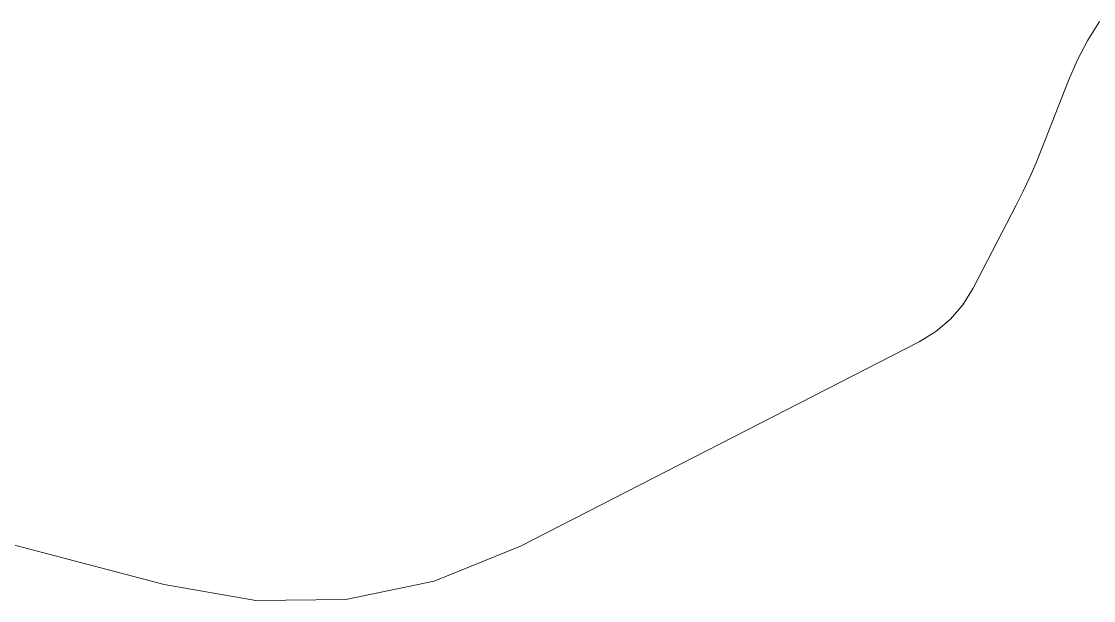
# Model space of a CAD drawing. Extents: x 2498567 to 2501210, y 7092229 to 7094464.
# Drawn here: x 2499614.725 to 2499617.689, y 7093405.288 to 7093406.89 of the extents above; entities that cross this region are included whole.
import ezdxf

# ---------------------------------------------------------------- set-up
doc = ezdxf.new("R2010")
doc.units = 0
doc.header["$MEASUREMENT"] = 0
doc.layers.add('Level 31', color=254, linetype='Continuous', lineweight=0)

msp = doc.modelspace()

# ---------------------------------------------------------------- linework, layer by layer
at = {"layer": 'Level 31', "color": 35, "linetype": 'Continuous', "lineweight": 13}
for p, q in [((2499617.705, 7093406.8898), (2499617.6728, 7093406.8377)), ((2499617.6728, 7093406.8377), (2499617.6445, 7093406.7834)), ((2499617.6445, 7093406.7834), (2499617.62, 7093406.7269)), ((2499617.62, 7093406.7269), (2499617.5463, 7093406.5388)), ((2499617.5463, 7093406.5388), (2499617.5299, 7093406.4987)), ((2499617.5299, 7093406.4987), (2499617.5126, 7093406.4591)), ((2499617.5126, 7093406.4591), (2499617.4942, 7093406.42)), ((2499617.4942, 7093406.42), (2499617.4747, 7093406.3814)), ((2499617.4747, 7093406.3814), (2499617.3558, 7093406.1525)), ((2499617.3558, 7093406.1525), (2499617.3273, 7093406.1064)), ((2499617.3273, 7093406.1064), (2499617.293, 7093406.0663)), ((2499617.293, 7093406.0663), (2499617.2527, 7093406.0321)), ((2499617.2527, 7093406.0321), (2499617.2064, 7093406.0039)), ((2499617.2064, 7093406.0039), (2499616.1044, 7093405.439)), ((2499615.119, 7093405.3324), (2499612.7879, 7093405.9478)), ((2499616.1044, 7093405.439), (2499615.8657, 7093405.3416)), ((2499615.8657, 7093405.3416), (2499615.6219, 7093405.2913)), ((2499615.373, 7093405.2883), (2499615.119, 7093405.3324)), ((2499615.6219, 7093405.2913), (2499615.373, 7093405.2883))]:
    msp.add_line(p, q, dxfattribs=at)

doc.saveas('drawing.dxf')
